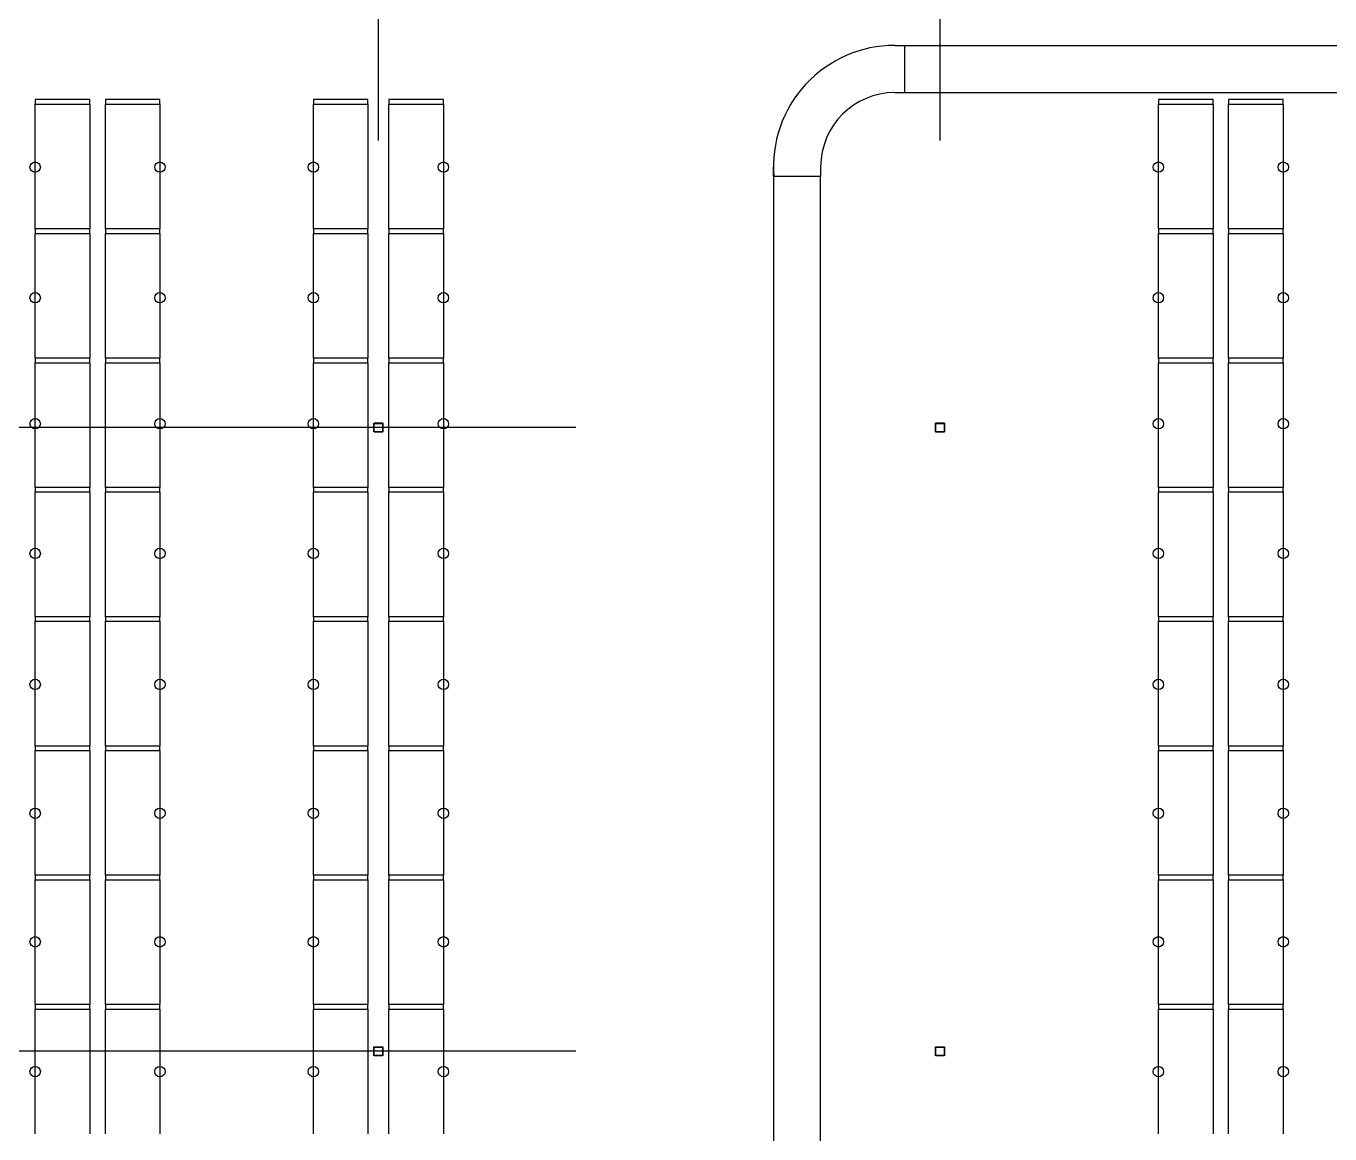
# Model space of a CAD drawing. Header units: millimetres. Extents: x 626570 to 643256, y 6233 to 11343.
# Drawn here: x 634601 to 635604, y 9863 to 10716 of the extents above; entities that cross this region are included whole.
import ezdxf

# ---------------------------------------------------------------- set-up
doc = ezdxf.new("R2010")
doc.units = ezdxf.units.MM
doc.header["$LTSCALE"] = 4000
doc.header["$MEASUREMENT"] = 0
doc.linetypes.add('DASHDOT', pattern=[1, 0.5, -0.25, 0, -0.25])
for name, color, linetype in [('BEAMS', 170, 'CONTINUOUS'), ('DEPAL2', 4, 'CONTINUOUS'), ('FRAMES', 170, 'CONTINUOUS'), ('LIGHTS', 50, 'CONTINUOUS'), ('MASTERFOUNDATION_1', 4, 'DASHDOT'), ('MASTERFOUNDATION_25', 7, 'CONTINUOUS')]:
    doc.layers.add(name, color=color, linetype=linetype)

msp = doc.modelspace()

# ---------------------------------------------------------------- linework, layer by layer
at = {"layer": 'BEAMS', "linetype": 'Continuous'}
for p, q in [((634607.9, 10559.5), (634607.9, 10655.5)), ((634649.9, 10655.5), (634649.9, 10559.5)), ((634661.9, 10559.5), (634661.9, 10655.5)), ((634703.9, 10655.5), (634703.9, 10559.5)), ((634821.9, 10559.5), (634821.9, 10655.5)), ((634863.9, 10655.5), (634863.9, 10559.5)), ((634879.9, 10559.5), (634879.9, 10655.5)), ((634921.9, 10655.5), (634921.9, 10559.5)), ((635471.9, 10559.5), (635471.9, 10655.5)), ((635513.9, 10655.5), (635513.9, 10559.5)), ((635525.9, 10559.5), (635525.9, 10655.5)), ((635567.9, 10655.5), (635567.9, 10559.5)), ((634607.9, 10460), (634607.9, 10556)), ((634649.9, 10556), (634649.9, 10460)), ((634661.9, 10460), (634661.9, 10556)), ((634703.9, 10556), (634703.9, 10460)), ((634821.9, 10460), (634821.9, 10556)), ((634863.9, 10556), (634863.9, 10460)), ((634879.9, 10460), (634879.9, 10556)), ((634921.9, 10556), (634921.9, 10460)), ((635471.9, 10460), (635471.9, 10556)), ((635513.9, 10556), (635513.9, 10460)), ((635525.9, 10460), (635525.9, 10556)), ((635567.9, 10556), (635567.9, 10460)), ((634607.9, 10360.5), (634607.9, 10456.5)), ((634649.9, 10456.5), (634649.9, 10360.5)), ((634661.9, 10360.5), (634661.9, 10456.5)), ((634703.9, 10456.5), (634703.9, 10360.5)), ((634821.9, 10360.5), (634821.9, 10456.5)), ((634863.9, 10456.5), (634863.9, 10360.5)), ((634879.9, 10360.5), (634879.9, 10456.5)), ((634921.9, 10456.5), (634921.9, 10360.5)), ((635471.9, 10360.5), (635471.9, 10456.5)), ((635513.9, 10456.5), (635513.9, 10360.5)), ((635525.9, 10360.5), (635525.9, 10456.5)), ((635567.9, 10456.5), (635567.9, 10360.5)), ((634607.9, 10261), (634607.9, 10357)), ((634649.9, 10357), (634649.9, 10261)), ((634661.9, 10261), (634661.9, 10357)), ((634703.9, 10357), (634703.9, 10261)), ((634821.9, 10261), (634821.9, 10357)), ((634863.9, 10357), (634863.9, 10261)), ((634879.9, 10261), (634879.9, 10357)), ((634921.9, 10357), (634921.9, 10261)), ((635471.9, 10261), (635471.9, 10357)), ((635513.9, 10357), (635513.9, 10261)), ((635525.9, 10261), (635525.9, 10357)), ((635567.9, 10357), (635567.9, 10261)), ((634607.9, 10161.5), (634607.9, 10257.5)), ((634649.9, 10257.5), (634649.9, 10161.5)), ((634661.9, 10161.5), (634661.9, 10257.5)), ((634703.9, 10257.5), (634703.9, 10161.5)), ((634821.9, 10161.5), (634821.9, 10257.5)), ((634863.9, 10257.5), (634863.9, 10161.5)), ((634879.9, 10161.5), (634879.9, 10257.5)), ((634921.9, 10257.5), (634921.9, 10161.5)), ((635471.9, 10161.5), (635471.9, 10257.5)), ((635513.9, 10257.5), (635513.9, 10161.5)), ((635525.9, 10161.5), (635525.9, 10257.5)), ((635567.9, 10257.5), (635567.9, 10161.5)), ((634607.9, 10062), (634607.9, 10158)), ((634649.9, 10158), (634649.9, 10062)), ((634661.9, 10062), (634661.9, 10158)), ((634703.9, 10158), (634703.9, 10062)), ((634821.9, 10062), (634821.9, 10158)), ((634863.9, 10158), (634863.9, 10062)), ((634879.9, 10062), (634879.9, 10158)), ((634921.9, 10158), (634921.9, 10062)), ((635471.9, 10062), (635471.9, 10158)), ((635513.9, 10158), (635513.9, 10062)), ((635525.9, 10062), (635525.9, 10158)), ((635567.9, 10158), (635567.9, 10062)), ((634607.9, 9962.5), (634607.9, 10058.5)), ((634649.9, 10058.5), (634649.9, 9962.5)), ((634661.9, 9962.5), (634661.9, 10058.5)), ((634703.9, 10058.5), (634703.9, 9962.5)), ((634821.9, 9962.5), (634821.9, 10058.5)), ((634863.9, 10058.5), (634863.9, 9962.5)), ((634879.9, 9962.5), (634879.9, 10058.5)), ((634921.9, 10058.5), (634921.9, 9962.5)), ((635471.9, 9962.5), (635471.9, 10058.5)), ((635513.9, 10058.5), (635513.9, 9962.5)), ((635525.9, 9962.5), (635525.9, 10058.5)), ((635567.9, 10058.5), (635567.9, 9962.5)), ((634607.9, 9863), (634607.9, 9959)), ((634649.9, 9959), (634649.9, 9863)), ((634661.9, 9863), (634661.9, 9959)), ((634703.9, 9959), (634703.9, 9863)), ((634821.9, 9863), (634821.9, 9959)), ((634863.9, 9959), (634863.9, 9863)), ((634879.9, 9863), (634879.9, 9959)), ((634921.9, 9959), (634921.9, 9863)), ((635471.9, 9863), (635471.9, 9959)), ((635513.9, 9959), (635513.9, 9863)), ((635525.9, 9863), (635525.9, 9959)), ((635567.9, 9959), (635567.9, 9863))]:
    msp.add_line(p, q, dxfattribs=at)
at = {"layer": 'DEPAL2', "ltscale": 0.25}
for p, q in [((635269.2, 10700.7), (638892.1, 10700.8)), ((635276.7, 10700.7), (635276.7, 10664.4)), ((635269.2, 10664.4), (638891.3, 10664.5)), ((635175.8, 10599.8), (635175.8, 10607.3)), ((635212, 10607.3), (635212, 10599.8)), ((635175.8, 10599.8), (635175.8, 9644.8)), ((635212, 10599.8), (635175.8, 10599.8)), ((635212, 10599.8), (635175.8, 10599.8)), ((635212, 9644.8), (635212, 10599.8))]:
    msp.add_line(p, q, dxfattribs=at)
for radius, start, end in [(93.4, 90, 184.607), (57.1, 90, 180), (93.4, 37.7184, 37.72)]:
    msp.add_arc((635269.2, 10607.3), radius, start, end, dxfattribs=at)
at = {"layer": 'FRAMES', "linetype": 'Continuous', "flags": 128}
for points in [[(634607.9, 10655.5), (634649.9, 10655.5), (634649.9, 10659), (634607.9, 10659), (634607.9, 10655.5)], [(634661.9, 10655.5), (634703.9, 10655.5), (634703.9, 10659), (634661.9, 10659), (634661.9, 10655.5)], [(634821.9, 10655.5), (634863.9, 10655.5), (634863.9, 10659), (634821.9, 10659), (634821.9, 10655.5)], [(634879.9, 10655.5), (634921.9, 10655.5), (634921.9, 10659), (634879.9, 10659), (634879.9, 10655.5)], [(635471.9, 10655.5), (635513.9, 10655.5), (635513.9, 10659), (635471.9, 10659), (635471.9, 10655.5)], [(635525.9, 10655.5), (635567.9, 10655.5), (635567.9, 10659), (635525.9, 10659), (635525.9, 10655.5)], [(634607.9, 10556), (634649.9, 10556), (634649.9, 10559.5), (634607.9, 10559.5), (634607.9, 10556)], [(634661.9, 10556), (634703.9, 10556), (634703.9, 10559.5), (634661.9, 10559.5), (634661.9, 10556)], [(634821.9, 10556), (634863.9, 10556), (634863.9, 10559.5), (634821.9, 10559.5), (634821.9, 10556)], [(634879.9, 10556), (634921.9, 10556), (634921.9, 10559.5), (634879.9, 10559.5), (634879.9, 10556)], [(635471.9, 10556), (635513.9, 10556), (635513.9, 10559.5), (635471.9, 10559.5), (635471.9, 10556)], [(635525.9, 10556), (635567.9, 10556), (635567.9, 10559.5), (635525.9, 10559.5), (635525.9, 10556)], [(634607.9, 10456.5), (634649.9, 10456.5), (634649.9, 10460), (634607.9, 10460), (634607.9, 10456.5)], [(634661.9, 10456.5), (634703.9, 10456.5), (634703.9, 10460), (634661.9, 10460), (634661.9, 10456.5)], [(634821.9, 10456.5), (634863.9, 10456.5), (634863.9, 10460), (634821.9, 10460), (634821.9, 10456.5)], [(634879.9, 10456.5), (634921.9, 10456.5), (634921.9, 10460), (634879.9, 10460), (634879.9, 10456.5)], [(635471.9, 10456.5), (635513.9, 10456.5), (635513.9, 10460), (635471.9, 10460), (635471.9, 10456.5)], [(635525.9, 10456.5), (635567.9, 10456.5), (635567.9, 10460), (635525.9, 10460), (635525.9, 10456.5)], [(634607.9, 10357), (634649.9, 10357), (634649.9, 10360.5), (634607.9, 10360.5), (634607.9, 10357)], [(634661.9, 10357), (634703.9, 10357), (634703.9, 10360.5), (634661.9, 10360.5), (634661.9, 10357)], [(634821.9, 10357), (634863.9, 10357), (634863.9, 10360.5), (634821.9, 10360.5), (634821.9, 10357)], [(634879.9, 10357), (634921.9, 10357), (634921.9, 10360.5), (634879.9, 10360.5), (634879.9, 10357)], [(635471.9, 10357), (635513.9, 10357), (635513.9, 10360.5), (635471.9, 10360.5), (635471.9, 10357)], [(635525.9, 10357), (635567.9, 10357), (635567.9, 10360.5), (635525.9, 10360.5), (635525.9, 10357)], [(634607.9, 10257.5), (634649.9, 10257.5), (634649.9, 10261), (634607.9, 10261), (634607.9, 10257.5)], [(634661.9, 10257.5), (634703.9, 10257.5), (634703.9, 10261), (634661.9, 10261), (634661.9, 10257.5)], [(634821.9, 10257.5), (634863.9, 10257.5), (634863.9, 10261), (634821.9, 10261), (634821.9, 10257.5)], [(634879.9, 10257.5), (634921.9, 10257.5), (634921.9, 10261), (634879.9, 10261), (634879.9, 10257.5)], [(635471.9, 10257.5), (635513.9, 10257.5), (635513.9, 10261), (635471.9, 10261), (635471.9, 10257.5)], [(635525.9, 10257.5), (635567.9, 10257.5), (635567.9, 10261), (635525.9, 10261), (635525.9, 10257.5)], [(634607.9, 10158), (634649.9, 10158), (634649.9, 10161.5), (634607.9, 10161.5), (634607.9, 10158)], [(634661.9, 10158), (634703.9, 10158), (634703.9, 10161.5), (634661.9, 10161.5), (634661.9, 10158)], [(634821.9, 10158), (634863.9, 10158), (634863.9, 10161.5), (634821.9, 10161.5), (634821.9, 10158)], [(634879.9, 10158), (634921.9, 10158), (634921.9, 10161.5), (634879.9, 10161.5), (634879.9, 10158)], [(635471.9, 10158), (635513.9, 10158), (635513.9, 10161.5), (635471.9, 10161.5), (635471.9, 10158)], [(635525.9, 10158), (635567.9, 10158), (635567.9, 10161.5), (635525.9, 10161.5), (635525.9, 10158)], [(634607.9, 10058.5), (634649.9, 10058.5), (634649.9, 10062), (634607.9, 10062), (634607.9, 10058.5)], [(634661.9, 10058.5), (634703.9, 10058.5), (634703.9, 10062), (634661.9, 10062), (634661.9, 10058.5)], [(634821.9, 10058.5), (634863.9, 10058.5), (634863.9, 10062), (634821.9, 10062), (634821.9, 10058.5)], [(634879.9, 10058.5), (634921.9, 10058.5), (634921.9, 10062), (634879.9, 10062), (634879.9, 10058.5)], [(635471.9, 10058.5), (635513.9, 10058.5), (635513.9, 10062), (635471.9, 10062), (635471.9, 10058.5)], [(635525.9, 10058.5), (635567.9, 10058.5), (635567.9, 10062), (635525.9, 10062), (635525.9, 10058.5)], [(634607.9, 9959), (634649.9, 9959), (634649.9, 9962.5), (634607.9, 9962.5), (634607.9, 9959)], [(634661.9, 9959), (634703.9, 9959), (634703.9, 9962.5), (634661.9, 9962.5), (634661.9, 9959)], [(634821.9, 9959), (634863.9, 9959), (634863.9, 9962.5), (634821.9, 9962.5), (634821.9, 9959)], [(634879.9, 9959), (634921.9, 9959), (634921.9, 9962.5), (634879.9, 9962.5), (634879.9, 9959)], [(635471.9, 9959), (635513.9, 9959), (635513.9, 9962.5), (635471.9, 9962.5), (635471.9, 9959)], [(635525.9, 9959), (635567.9, 9959), (635567.9, 9962.5), (635525.9, 9962.5), (635525.9, 9959)]]:
    msp.add_lwpolyline(points, close=True, dxfattribs=at)
at = {"layer": 'LIGHTS'}
for centre in [(634607.9, 10607), (634703.9, 10607), (634821.9, 10607), (634921.9, 10607), (635471.9, 10607), (635567.9, 10607), (634607.9, 10506.5), (634703.9, 10506.5), (634821.9, 10506.5), (634921.9, 10506.5), (635471.9, 10506.5), (635567.9, 10506.5), (634607.9, 10409.5), (634703.9, 10409.5), (634821.9, 10409.5), (634921.9, 10409.5), (635471.9, 10409.5), (635567.9, 10409.5), (634607.9, 10309.7), (634703.9, 10309.7), (634821.9, 10309.7), (634921.9, 10309.7), (635471.9, 10309.7), (635567.9, 10309.7), (634607.9, 10208.9), (634703.9, 10208.9), (634821.9, 10208.9), (634921.9, 10208.9), (635471.9, 10208.9), (635567.9, 10208.9), (634607.9, 10109.7), (634703.9, 10109.7), (634821.9, 10109.7), (634921.9, 10109.7), (635471.9, 10109.7), (635567.9, 10109.7), (634607.9, 10010.8), (634703.9, 10010.8), (634821.9, 10010.8), (634921.9, 10010.8), (635471.9, 10010.8), (635567.9, 10010.8), (634607.9, 9910.9), (634703.9, 9910.9), (634821.9, 9910.9), (634921.9, 9910.9), (635471.9, 9910.9), (635567.9, 9910.9)]:
    msp.add_circle(centre, 3.99, dxfattribs=at)
at = {"layer": 'MASTERFOUNDATION_1', "linetype": 'DASHDOT'}
for p, q in [((634871.9, 6627.5), (634871.9, 11123.2)), ((635303.9, 6627.5), (635303.9, 11123.2)), ((643023.9, 10406.6), (626796.6, 10406.6)), ((643023.9, 9926.6), (626796.6, 9926.6))]:
    msp.add_line(p, q, dxfattribs=at)
at = {"layer": 'MASTERFOUNDATION_25', "linetype": 'Continuous', "flags": 128}
for points in [[(634869, 10410.1), (634874.8, 10410.1), (634874.8, 10410.1), (634874.8, 10410.1), (634874.8, 10410.1), (634874.9, 10410.1), (634874.9, 10410.1), (634874.9, 10410.1), (634874.9, 10410.1), (634874.9, 10410.1), (634875, 10410.1), (634875, 10410.1), (634875, 10410.1), (634875, 10410.1), (634875, 10410), (634875.1, 10410), (634875.1, 10410), (634875.1, 10410), (634875.1, 10410), (634875.1, 10410), (634875.2, 10410), (634875.2, 10410), (634875.2, 10409.9), (634875.2, 10409.9), (634875.2, 10409.9), (634875.2, 10409.9), (634875.2, 10409.9), (634875.3, 10409.9), (634875.3, 10409.9), (634875.3, 10409.8), (634875.3, 10409.8), (634875.3, 10409.8), (634875.3, 10409.8), (634875.3, 10409.8), (634875.3, 10409.7), (634875.3, 10409.7), (634875.4, 10409.7), (634875.4, 10409.7), (634875.4, 10409.7), (634875.4, 10409.6), (634875.4, 10409.6), (634875.4, 10409.6), (634875.4, 10409.6), (634875.4, 10409.6), (634875.4, 10409.5), (634875.4, 10409.5), (634875.4, 10409.5), (634875.4, 10403.7), (634875.4, 10403.7), (634875.4, 10403.7), (634875.4, 10403.7), (634875.4, 10403.6), (634875.4, 10403.6), (634875.4, 10403.6), (634875.4, 10403.6), (634875.4, 10403.6), (634875.4, 10403.5), (634875.4, 10403.5), (634875.3, 10403.5), (634875.3, 10403.5), (634875.3, 10403.5), (634875.3, 10403.4), (634875.3, 10403.4), (634875.3, 10403.4), (634875.3, 10403.4), (634875.3, 10403.4), (634875.3, 10403.3), (634875.2, 10403.3), (634875.2, 10403.3), (634875.2, 10403.3), (634875.2, 10403.3), (634875.2, 10403.3), (634875.2, 10403.3), (634875.2, 10403.2), (634875.1, 10403.2), (634875.1, 10403.2), (634875.1, 10403.2), (634875.1, 10403.2), (634875.1, 10403.2), (634875, 10403.2), (634875, 10403.2), (634875, 10403.2), (634875, 10403.1), (634875, 10403.1), (634874.9, 10403.1), (634874.9, 10403.1), (634874.9, 10403.1), (634874.9, 10403.1), (634874.9, 10403.1), (634874.8, 10403.1), (634874.8, 10403.1), (634874.8, 10403.1), (634874.8, 10403.1), (634869, 10403.1), (634869, 10403.1), (634869, 10403.1), (634869, 10403.1), (634868.9, 10403.1), (634868.9, 10403.1), (634868.9, 10403.1), (634868.9, 10403.1), (634868.8, 10403.1), (634868.8, 10403.1), (634868.8, 10403.1), (634868.8, 10403.2), (634868.8, 10403.2), (634868.7, 10403.2), (634868.7, 10403.2), (634868.7, 10403.2), (634868.7, 10403.2), (634868.7, 10403.2), (634868.7, 10403.2), (634868.6, 10403.2), (634868.6, 10403.3), (634868.6, 10403.3), (634868.6, 10403.3), (634868.6, 10403.3), (634868.6, 10403.3), (634868.5, 10403.3), (634868.5, 10403.3), (634868.5, 10403.4), (634868.5, 10403.4), (634868.5, 10403.4), (634868.5, 10403.4), (634868.5, 10403.4), (634868.5, 10403.5), (634868.4, 10403.5), (634868.4, 10403.5), (634868.4, 10403.5), (634868.4, 10403.5), (634868.4, 10403.6), (634868.4, 10403.6), (634868.4, 10403.6), (634868.4, 10403.6), (634868.4, 10403.6), (634868.4, 10403.7), (634868.4, 10403.7), (634868.4, 10403.7), (634868.4, 10403.7), (634868.4, 10409.5), (634868.4, 10409.5), (634868.4, 10409.5), (634868.4, 10409.6), (634868.4, 10409.6), (634868.4, 10409.6), (634868.4, 10409.6), (634868.4, 10409.6), (634868.4, 10409.7), (634868.4, 10409.7), (634868.4, 10409.7), (634868.4, 10409.7), (634868.4, 10409.7), (634868.5, 10409.8), (634868.5, 10409.8), (634868.5, 10409.8), (634868.5, 10409.8), (634868.5, 10409.8), (634868.5, 10409.9), (634868.5, 10409.9), (634868.5, 10409.9), (634868.6, 10409.9), (634868.6, 10409.9), (634868.6, 10409.9), (634868.6, 10409.9), (634868.6, 10410), (634868.6, 10410), (634868.7, 10410), (634868.7, 10410), (634868.7, 10410), (634868.7, 10410), (634868.7, 10410), (634868.7, 10410), (634868.8, 10410.1), (634868.8, 10410.1), (634868.8, 10410.1), (634868.8, 10410.1), (634868.8, 10410.1), (634868.9, 10410.1), (634868.9, 10410.1), (634868.9, 10410.1), (634868.9, 10410.1), (634869, 10410.1), (634869, 10410.1), (634869, 10410.1), (634869, 10410.1)], [(635301, 10410.1), (635306.8, 10410.1), (635306.8, 10410.1), (635306.8, 10410.1), (635306.8, 10410.1), (635306.9, 10410.1), (635306.9, 10410.1), (635306.9, 10410.1), (635306.9, 10410.1), (635307, 10410.1), (635307, 10410.1), (635307, 10410.1), (635307, 10410.1), (635307, 10410.1), (635307.1, 10410), (635307.1, 10410), (635307.1, 10410), (635307.1, 10410), (635307.1, 10410), (635307.1, 10410), (635307.2, 10410), (635307.2, 10410), (635307.2, 10409.9), (635307.2, 10409.9), (635307.2, 10409.9), (635307.2, 10409.9), (635307.3, 10409.9), (635307.3, 10409.9), (635307.3, 10409.9), (635307.3, 10409.8), (635307.3, 10409.8), (635307.3, 10409.8), (635307.3, 10409.8), (635307.3, 10409.8), (635307.3, 10409.7), (635307.4, 10409.7), (635307.4, 10409.7), (635307.4, 10409.7), (635307.4, 10409.7), (635307.4, 10409.6), (635307.4, 10409.6), (635307.4, 10409.6), (635307.4, 10409.6), (635307.4, 10409.6), (635307.4, 10409.5), (635307.4, 10409.5), (635307.4, 10409.5), (635307.4, 10403.7), (635307.4, 10403.7), (635307.4, 10403.7), (635307.4, 10403.7), (635307.4, 10403.6), (635307.4, 10403.6), (635307.4, 10403.6), (635307.4, 10403.6), (635307.4, 10403.6), (635307.4, 10403.5), (635307.4, 10403.5), (635307.4, 10403.5), (635307.3, 10403.5), (635307.3, 10403.5), (635307.3, 10403.4), (635307.3, 10403.4), (635307.3, 10403.4), (635307.3, 10403.4), (635307.3, 10403.4), (635307.3, 10403.3), (635307.3, 10403.3), (635307.2, 10403.3), (635307.2, 10403.3), (635307.2, 10403.3), (635307.2, 10403.3), (635307.2, 10403.3), (635307.2, 10403.2), (635307.1, 10403.2), (635307.1, 10403.2), (635307.1, 10403.2), (635307.1, 10403.2), (635307.1, 10403.2), (635307.1, 10403.2), (635307, 10403.2), (635307, 10403.2), (635307, 10403.1), (635307, 10403.1), (635307, 10403.1), (635306.9, 10403.1), (635306.9, 10403.1), (635306.9, 10403.1), (635306.9, 10403.1), (635306.8, 10403.1), (635306.8, 10403.1), (635306.8, 10403.1), (635306.8, 10403.1), (635301, 10403.1), (635301, 10403.1), (635301, 10403.1), (635301, 10403.1), (635300.9, 10403.1), (635300.9, 10403.1), (635300.9, 10403.1), (635300.9, 10403.1), (635300.9, 10403.1), (635300.8, 10403.1), (635300.8, 10403.1), (635300.8, 10403.2), (635300.8, 10403.2), (635300.8, 10403.2), (635300.7, 10403.2), (635300.7, 10403.2), (635300.7, 10403.2), (635300.7, 10403.2), (635300.7, 10403.2), (635300.6, 10403.2), (635300.6, 10403.3), (635300.6, 10403.3), (635300.6, 10403.3), (635300.6, 10403.3), (635300.6, 10403.3), (635300.5, 10403.3), (635300.5, 10403.3), (635300.5, 10403.4), (635300.5, 10403.4), (635300.5, 10403.4), (635300.5, 10403.4), (635300.5, 10403.4), (635300.5, 10403.5), (635300.5, 10403.5), (635300.4, 10403.5), (635300.4, 10403.5), (635300.4, 10403.5), (635300.4, 10403.6), (635300.4, 10403.6), (635300.4, 10403.6), (635300.4, 10403.6), (635300.4, 10403.6), (635300.4, 10403.7), (635300.4, 10403.7), (635300.4, 10403.7), (635300.4, 10403.7), (635300.4, 10409.5), (635300.4, 10409.5), (635300.4, 10409.5), (635300.4, 10409.6), (635300.4, 10409.6), (635300.4, 10409.6), (635300.4, 10409.6), (635300.4, 10409.6), (635300.4, 10409.7), (635300.4, 10409.7), (635300.4, 10409.7), (635300.4, 10409.7), (635300.5, 10409.7), (635300.5, 10409.8), (635300.5, 10409.8), (635300.5, 10409.8), (635300.5, 10409.8), (635300.5, 10409.8), (635300.5, 10409.9), (635300.5, 10409.9), (635300.5, 10409.9), (635300.6, 10409.9), (635300.6, 10409.9), (635300.6, 10409.9), (635300.6, 10409.9), (635300.6, 10410), (635300.6, 10410), (635300.7, 10410), (635300.7, 10410), (635300.7, 10410), (635300.7, 10410), (635300.7, 10410), (635300.8, 10410), (635300.8, 10410.1), (635300.8, 10410.1), (635300.8, 10410.1), (635300.8, 10410.1), (635300.9, 10410.1), (635300.9, 10410.1), (635300.9, 10410.1), (635300.9, 10410.1), (635300.9, 10410.1), (635301, 10410.1), (635301, 10410.1), (635301, 10410.1), (635301, 10410.1)], [(634869, 10409.8), (634874.8, 10409.8), (634874.8, 10409.8), (634874.8, 10409.8), (634874.8, 10409.8), (634874.8, 10409.8), (634874.8, 10409.8), (634874.8, 10409.8), (634874.8, 10409.8), (634874.9, 10409.8), (634874.9, 10409.8), (634874.9, 10409.8), (634874.9, 10409.8), (634874.9, 10409.8), (634874.9, 10409.8), (634874.9, 10409.8), (634874.9, 10409.8), (634874.9, 10409.7), (634874.9, 10409.7), (634875, 10409.7), (634875, 10409.7), (634875, 10409.7), (634875, 10409.7), (634875, 10409.7), (634875, 10409.7), (634875, 10409.7), (634875, 10409.7), (634875, 10409.7), (634875, 10409.7), (634875, 10409.7), (634875, 10409.7), (634875, 10409.6), (634875, 10409.6), (634875.1, 10409.6), (634875.1, 10409.6), (634875.1, 10409.6), (634875.1, 10409.6), (634875.1, 10409.6), (634875.1, 10409.6), (634875.1, 10409.6), (634875.1, 10409.6), (634875.1, 10409.5), (634875.1, 10409.5), (634875.1, 10409.5), (634875.1, 10409.5), (634875.1, 10409.5), (634875.1, 10409.5), (634875.1, 10403.7), (634875.1, 10403.7), (634875.1, 10403.7), (634875.1, 10403.7), (634875.1, 10403.7), (634875.1, 10403.7), (634875.1, 10403.7), (634875.1, 10403.7), (634875.1, 10403.6), (634875.1, 10403.6), (634875.1, 10403.6), (634875.1, 10403.6), (634875.1, 10403.6), (634875.1, 10403.6), (634875, 10403.6), (634875, 10403.6), (634875, 10403.6), (634875, 10403.6), (634875, 10403.5), (634875, 10403.5), (634875, 10403.5), (634875, 10403.5), (634875, 10403.5), (634875, 10403.5), (634875, 10403.5), (634875, 10403.5), (634875, 10403.5), (634875, 10403.5), (634874.9, 10403.5), (634874.9, 10403.5), (634874.9, 10403.5), (634874.9, 10403.5), (634874.9, 10403.5), (634874.9, 10403.4), (634874.9, 10403.4), (634874.9, 10403.4), (634874.9, 10403.4), (634874.9, 10403.4), (634874.8, 10403.4), (634874.8, 10403.4), (634874.8, 10403.4), (634874.8, 10403.4), (634874.8, 10403.4), (634874.8, 10403.4), (634874.8, 10403.4), (634874.8, 10403.4), (634869, 10403.4), (634869, 10403.4), (634869, 10403.4), (634869, 10403.4), (634869, 10403.4), (634869, 10403.4), (634869, 10403.4), (634868.9, 10403.4), (634868.9, 10403.4), (634868.9, 10403.4), (634868.9, 10403.4), (634868.9, 10403.4), (634868.9, 10403.4), (634868.9, 10403.5), (634868.9, 10403.5), (634868.9, 10403.5), (634868.9, 10403.5), (634868.8, 10403.5), (634868.8, 10403.5), (634868.8, 10403.5), (634868.8, 10403.5), (634868.8, 10403.5), (634868.8, 10403.5), (634868.8, 10403.5), (634868.8, 10403.5), (634868.8, 10403.5), (634868.8, 10403.5), (634868.8, 10403.5), (634868.8, 10403.6), (634868.8, 10403.6), (634868.7, 10403.6), (634868.7, 10403.6), (634868.7, 10403.6), (634868.7, 10403.6), (634868.7, 10403.6), (634868.7, 10403.6), (634868.7, 10403.6), (634868.7, 10403.6), (634868.7, 10403.7), (634868.7, 10403.7), (634868.7, 10403.7), (634868.7, 10403.7), (634868.7, 10403.7), (634868.7, 10403.7), (634868.7, 10403.7), (634868.7, 10403.7), (634868.7, 10409.5), (634868.7, 10409.5), (634868.7, 10409.5), (634868.7, 10409.5), (634868.7, 10409.5), (634868.7, 10409.5), (634868.7, 10409.6), (634868.7, 10409.6), (634868.7, 10409.6), (634868.7, 10409.6), (634868.7, 10409.6), (634868.7, 10409.6), (634868.7, 10409.6), (634868.7, 10409.6), (634868.7, 10409.6), (634868.7, 10409.6), (634868.8, 10409.7), (634868.8, 10409.7), (634868.8, 10409.7), (634868.8, 10409.7), (634868.8, 10409.7), (634868.8, 10409.7), (634868.8, 10409.7), (634868.8, 10409.7), (634868.8, 10409.7), (634868.8, 10409.7), (634868.8, 10409.7), (634868.8, 10409.7), (634868.8, 10409.7), (634868.9, 10409.7), (634868.9, 10409.8), (634868.9, 10409.8), (634868.9, 10409.8), (634868.9, 10409.8), (634868.9, 10409.8), (634868.9, 10409.8), (634868.9, 10409.8), (634868.9, 10409.8), (634868.9, 10409.8), (634869, 10409.8), (634869, 10409.8), (634869, 10409.8), (634869, 10409.8), (634869, 10409.8), (634869, 10409.8), (634869, 10409.8)], [(635301, 10409.8), (635306.8, 10409.8), (635306.8, 10409.8), (635306.8, 10409.8), (635306.8, 10409.8), (635306.8, 10409.8), (635306.8, 10409.8), (635306.8, 10409.8), (635306.9, 10409.8), (635306.9, 10409.8), (635306.9, 10409.8), (635306.9, 10409.8), (635306.9, 10409.8), (635306.9, 10409.8), (635306.9, 10409.8), (635306.9, 10409.8), (635306.9, 10409.8), (635306.9, 10409.7), (635307, 10409.7), (635307, 10409.7), (635307, 10409.7), (635307, 10409.7), (635307, 10409.7), (635307, 10409.7), (635307, 10409.7), (635307, 10409.7), (635307, 10409.7), (635307, 10409.7), (635307, 10409.7), (635307, 10409.7), (635307, 10409.7), (635307, 10409.6), (635307.1, 10409.6), (635307.1, 10409.6), (635307.1, 10409.6), (635307.1, 10409.6), (635307.1, 10409.6), (635307.1, 10409.6), (635307.1, 10409.6), (635307.1, 10409.6), (635307.1, 10409.6), (635307.1, 10409.5), (635307.1, 10409.5), (635307.1, 10409.5), (635307.1, 10409.5), (635307.1, 10409.5), (635307.1, 10409.5), (635307.1, 10403.7), (635307.1, 10403.7), (635307.1, 10403.7), (635307.1, 10403.7), (635307.1, 10403.7), (635307.1, 10403.7), (635307.1, 10403.7), (635307.1, 10403.7), (635307.1, 10403.6), (635307.1, 10403.6), (635307.1, 10403.6), (635307.1, 10403.6), (635307.1, 10403.6), (635307.1, 10403.6), (635307.1, 10403.6), (635307, 10403.6), (635307, 10403.6), (635307, 10403.6), (635307, 10403.5), (635307, 10403.5), (635307, 10403.5), (635307, 10403.5), (635307, 10403.5), (635307, 10403.5), (635307, 10403.5), (635307, 10403.5), (635307, 10403.5), (635307, 10403.5), (635307, 10403.5), (635306.9, 10403.5), (635306.9, 10403.5), (635306.9, 10403.5), (635306.9, 10403.5), (635306.9, 10403.4), (635306.9, 10403.4), (635306.9, 10403.4), (635306.9, 10403.4), (635306.9, 10403.4), (635306.9, 10403.4), (635306.8, 10403.4), (635306.8, 10403.4), (635306.8, 10403.4), (635306.8, 10403.4), (635306.8, 10403.4), (635306.8, 10403.4), (635306.8, 10403.4), (635301, 10403.4), (635301, 10403.4), (635301, 10403.4), (635301, 10403.4), (635301, 10403.4), (635301, 10403.4), (635301, 10403.4), (635300.9, 10403.4), (635300.9, 10403.4), (635300.9, 10403.4), (635300.9, 10403.4), (635300.9, 10403.4), (635300.9, 10403.4), (635300.9, 10403.5), (635300.9, 10403.5), (635300.9, 10403.5), (635300.9, 10403.5), (635300.9, 10403.5), (635300.8, 10403.5), (635300.8, 10403.5), (635300.8, 10403.5), (635300.8, 10403.5), (635300.8, 10403.5), (635300.8, 10403.5), (635300.8, 10403.5), (635300.8, 10403.5), (635300.8, 10403.5), (635300.8, 10403.5), (635300.8, 10403.6), (635300.8, 10403.6), (635300.8, 10403.6), (635300.8, 10403.6), (635300.7, 10403.6), (635300.7, 10403.6), (635300.7, 10403.6), (635300.7, 10403.6), (635300.7, 10403.6), (635300.7, 10403.6), (635300.7, 10403.7), (635300.7, 10403.7), (635300.7, 10403.7), (635300.7, 10403.7), (635300.7, 10403.7), (635300.7, 10403.7), (635300.7, 10403.7), (635300.7, 10403.7), (635300.7, 10409.5), (635300.7, 10409.5), (635300.7, 10409.5), (635300.7, 10409.5), (635300.7, 10409.5), (635300.7, 10409.5), (635300.7, 10409.6), (635300.7, 10409.6), (635300.7, 10409.6), (635300.7, 10409.6), (635300.7, 10409.6), (635300.7, 10409.6), (635300.7, 10409.6), (635300.7, 10409.6), (635300.8, 10409.6), (635300.8, 10409.6), (635300.8, 10409.7), (635300.8, 10409.7), (635300.8, 10409.7), (635300.8, 10409.7), (635300.8, 10409.7), (635300.8, 10409.7), (635300.8, 10409.7), (635300.8, 10409.7), (635300.8, 10409.7), (635300.8, 10409.7), (635300.8, 10409.7), (635300.8, 10409.7), (635300.9, 10409.7), (635300.9, 10409.7), (635300.9, 10409.8), (635300.9, 10409.8), (635300.9, 10409.8), (635300.9, 10409.8), (635300.9, 10409.8), (635300.9, 10409.8), (635300.9, 10409.8), (635300.9, 10409.8), (635300.9, 10409.8), (635301, 10409.8), (635301, 10409.8), (635301, 10409.8), (635301, 10409.8), (635301, 10409.8), (635301, 10409.8), (635301, 10409.8)], [(634869, 9930.1), (634874.8, 9930.1), (634874.8, 9930.1), (634874.8, 9930.1), (634874.8, 9930.1), (634874.9, 9930.1), (634874.9, 9930.1), (634874.9, 9930.1), (634874.9, 9930.1), (634874.9, 9930.1), (634875, 9930.1), (634875, 9930.1), (634875, 9930.1), (634875, 9930.1), (634875, 9930), (634875.1, 9930), (634875.1, 9930), (634875.1, 9930), (634875.1, 9930), (634875.1, 9930), (634875.2, 9930), (634875.2, 9930), (634875.2, 9929.9), (634875.2, 9929.9), (634875.2, 9929.9), (634875.2, 9929.9), (634875.2, 9929.9), (634875.3, 9929.9), (634875.3, 9929.9), (634875.3, 9929.8), (634875.3, 9929.8), (634875.3, 9929.8), (634875.3, 9929.8), (634875.3, 9929.8), (634875.3, 9929.7), (634875.3, 9929.7), (634875.4, 9929.7), (634875.4, 9929.7), (634875.4, 9929.7), (634875.4, 9929.6), (634875.4, 9929.6), (634875.4, 9929.6), (634875.4, 9929.6), (634875.4, 9929.6), (634875.4, 9929.5), (634875.4, 9929.5), (634875.4, 9929.5), (634875.4, 9923.7), (634875.4, 9923.7), (634875.4, 9923.7), (634875.4, 9923.7), (634875.4, 9923.6), (634875.4, 9923.6), (634875.4, 9923.6), (634875.4, 9923.6), (634875.4, 9923.6), (634875.4, 9923.5), (634875.4, 9923.5), (634875.3, 9923.5), (634875.3, 9923.5), (634875.3, 9923.5), (634875.3, 9923.4), (634875.3, 9923.4), (634875.3, 9923.4), (634875.3, 9923.4), (634875.3, 9923.4), (634875.3, 9923.3), (634875.2, 9923.3), (634875.2, 9923.3), (634875.2, 9923.3), (634875.2, 9923.3), (634875.2, 9923.3), (634875.2, 9923.3), (634875.2, 9923.2), (634875.1, 9923.2), (634875.1, 9923.2), (634875.1, 9923.2), (634875.1, 9923.2), (634875.1, 9923.2), (634875, 9923.2), (634875, 9923.2), (634875, 9923.2), (634875, 9923.1), (634875, 9923.1), (634874.9, 9923.1), (634874.9, 9923.1), (634874.9, 9923.1), (634874.9, 9923.1), (634874.9, 9923.1), (634874.8, 9923.1), (634874.8, 9923.1), (634874.8, 9923.1), (634874.8, 9923.1), (634869, 9923.1), (634869, 9923.1), (634869, 9923.1), (634869, 9923.1), (634868.9, 9923.1), (634868.9, 9923.1), (634868.9, 9923.1), (634868.9, 9923.1), (634868.8, 9923.1), (634868.8, 9923.1), (634868.8, 9923.1), (634868.8, 9923.2), (634868.8, 9923.2), (634868.7, 9923.2), (634868.7, 9923.2), (634868.7, 9923.2), (634868.7, 9923.2), (634868.7, 9923.2), (634868.7, 9923.2), (634868.6, 9923.2), (634868.6, 9923.3), (634868.6, 9923.3), (634868.6, 9923.3), (634868.6, 9923.3), (634868.6, 9923.3), (634868.5, 9923.3), (634868.5, 9923.3), (634868.5, 9923.4), (634868.5, 9923.4), (634868.5, 9923.4), (634868.5, 9923.4), (634868.5, 9923.4), (634868.5, 9923.5), (634868.4, 9923.5), (634868.4, 9923.5), (634868.4, 9923.5), (634868.4, 9923.5), (634868.4, 9923.6), (634868.4, 9923.6), (634868.4, 9923.6), (634868.4, 9923.6), (634868.4, 9923.6), (634868.4, 9923.7), (634868.4, 9923.7), (634868.4, 9923.7), (634868.4, 9923.7), (634868.4, 9929.5), (634868.4, 9929.5), (634868.4, 9929.5), (634868.4, 9929.6), (634868.4, 9929.6), (634868.4, 9929.6), (634868.4, 9929.6), (634868.4, 9929.6), (634868.4, 9929.7), (634868.4, 9929.7), (634868.4, 9929.7), (634868.4, 9929.7), (634868.4, 9929.7), (634868.5, 9929.8), (634868.5, 9929.8), (634868.5, 9929.8), (634868.5, 9929.8), (634868.5, 9929.8), (634868.5, 9929.9), (634868.5, 9929.9), (634868.5, 9929.9), (634868.6, 9929.9), (634868.6, 9929.9), (634868.6, 9929.9), (634868.6, 9929.9), (634868.6, 9930), (634868.6, 9930), (634868.7, 9930), (634868.7, 9930), (634868.7, 9930), (634868.7, 9930), (634868.7, 9930), (634868.7, 9930), (634868.8, 9930.1), (634868.8, 9930.1), (634868.8, 9930.1), (634868.8, 9930.1), (634868.8, 9930.1), (634868.9, 9930.1), (634868.9, 9930.1), (634868.9, 9930.1), (634868.9, 9930.1), (634869, 9930.1), (634869, 9930.1), (634869, 9930.1), (634869, 9930.1)], [(634869, 9929.8), (634874.8, 9929.8), (634874.8, 9929.8), (634874.8, 9929.8), (634874.8, 9929.8), (634874.8, 9929.8), (634874.8, 9929.8), (634874.8, 9929.8), (634874.8, 9929.8), (634874.9, 9929.8), (634874.9, 9929.8), (634874.9, 9929.8), (634874.9, 9929.8), (634874.9, 9929.8), (634874.9, 9929.8), (634874.9, 9929.8), (634874.9, 9929.8), (634874.9, 9929.7), (634874.9, 9929.7), (634875, 9929.7), (634875, 9929.7), (634875, 9929.7), (634875, 9929.7), (634875, 9929.7), (634875, 9929.7), (634875, 9929.7), (634875, 9929.7), (634875, 9929.7), (634875, 9929.7), (634875, 9929.7), (634875, 9929.7), (634875, 9929.6), (634875, 9929.6), (634875.1, 9929.6), (634875.1, 9929.6), (634875.1, 9929.6), (634875.1, 9929.6), (634875.1, 9929.6), (634875.1, 9929.6), (634875.1, 9929.6), (634875.1, 9929.6), (634875.1, 9929.5), (634875.1, 9929.5), (634875.1, 9929.5), (634875.1, 9929.5), (634875.1, 9929.5), (634875.1, 9929.5), (634875.1, 9923.7), (634875.1, 9923.7), (634875.1, 9923.7), (634875.1, 9923.7), (634875.1, 9923.7), (634875.1, 9923.7), (634875.1, 9923.7), (634875.1, 9923.7), (634875.1, 9923.6), (634875.1, 9923.6), (634875.1, 9923.6), (634875.1, 9923.6), (634875.1, 9923.6), (634875.1, 9923.6), (634875, 9923.6), (634875, 9923.6), (634875, 9923.6), (634875, 9923.6), (634875, 9923.5), (634875, 9923.5), (634875, 9923.5), (634875, 9923.5), (634875, 9923.5), (634875, 9923.5), (634875, 9923.5), (634875, 9923.5), (634875, 9923.5), (634875, 9923.5), (634874.9, 9923.5), (634874.9, 9923.5), (634874.9, 9923.5), (634874.9, 9923.5), (634874.9, 9923.5), (634874.9, 9923.4), (634874.9, 9923.4), (634874.9, 9923.4), (634874.9, 9923.4), (634874.9, 9923.4), (634874.8, 9923.4), (634874.8, 9923.4), (634874.8, 9923.4), (634874.8, 9923.4), (634874.8, 9923.4), (634874.8, 9923.4), (634874.8, 9923.4), (634874.8, 9923.4), (634869, 9923.4), (634869, 9923.4), (634869, 9923.4), (634869, 9923.4), (634869, 9923.4), (634869, 9923.4), (634869, 9923.4), (634868.9, 9923.4), (634868.9, 9923.4), (634868.9, 9923.4), (634868.9, 9923.4), (634868.9, 9923.4), (634868.9, 9923.4), (634868.9, 9923.5), (634868.9, 9923.5), (634868.9, 9923.5), (634868.9, 9923.5), (634868.8, 9923.5), (634868.8, 9923.5), (634868.8, 9923.5), (634868.8, 9923.5), (634868.8, 9923.5), (634868.8, 9923.5), (634868.8, 9923.5), (634868.8, 9923.5), (634868.8, 9923.5), (634868.8, 9923.5), (634868.8, 9923.5), (634868.8, 9923.6), (634868.8, 9923.6), (634868.7, 9923.6), (634868.7, 9923.6), (634868.7, 9923.6), (634868.7, 9923.6), (634868.7, 9923.6), (634868.7, 9923.6), (634868.7, 9923.6), (634868.7, 9923.6), (634868.7, 9923.7), (634868.7, 9923.7), (634868.7, 9923.7), (634868.7, 9923.7), (634868.7, 9923.7), (634868.7, 9923.7), (634868.7, 9923.7), (634868.7, 9923.7), (634868.7, 9929.5), (634868.7, 9929.5), (634868.7, 9929.5), (634868.7, 9929.5), (634868.7, 9929.5), (634868.7, 9929.5), (634868.7, 9929.6), (634868.7, 9929.6), (634868.7, 9929.6), (634868.7, 9929.6), (634868.7, 9929.6), (634868.7, 9929.6), (634868.7, 9929.6), (634868.7, 9929.6), (634868.7, 9929.6), (634868.7, 9929.6), (634868.8, 9929.7), (634868.8, 9929.7), (634868.8, 9929.7), (634868.8, 9929.7), (634868.8, 9929.7), (634868.8, 9929.7), (634868.8, 9929.7), (634868.8, 9929.7), (634868.8, 9929.7), (634868.8, 9929.7), (634868.8, 9929.7), (634868.8, 9929.7), (634868.8, 9929.7), (634868.9, 9929.7), (634868.9, 9929.8), (634868.9, 9929.8), (634868.9, 9929.8), (634868.9, 9929.8), (634868.9, 9929.8), (634868.9, 9929.8), (634868.9, 9929.8), (634868.9, 9929.8), (634868.9, 9929.8), (634869, 9929.8), (634869, 9929.8), (634869, 9929.8), (634869, 9929.8), (634869, 9929.8), (634869, 9929.8), (634869, 9929.8)], [(635301, 9930.1), (635306.8, 9930.1), (635306.8, 9930.1), (635306.8, 9930.1), (635306.8, 9930.1), (635306.9, 9930.1), (635306.9, 9930.1), (635306.9, 9930.1), (635306.9, 9930.1), (635307, 9930.1), (635307, 9930.1), (635307, 9930.1), (635307, 9930.1), (635307, 9930.1), (635307.1, 9930), (635307.1, 9930), (635307.1, 9930), (635307.1, 9930), (635307.1, 9930), (635307.1, 9930), (635307.2, 9930), (635307.2, 9930), (635307.2, 9929.9), (635307.2, 9929.9), (635307.2, 9929.9), (635307.2, 9929.9), (635307.3, 9929.9), (635307.3, 9929.9), (635307.3, 9929.9), (635307.3, 9929.8), (635307.3, 9929.8), (635307.3, 9929.8), (635307.3, 9929.8), (635307.3, 9929.8), (635307.3, 9929.7), (635307.4, 9929.7), (635307.4, 9929.7), (635307.4, 9929.7), (635307.4, 9929.7), (635307.4, 9929.6), (635307.4, 9929.6), (635307.4, 9929.6), (635307.4, 9929.6), (635307.4, 9929.6), (635307.4, 9929.5), (635307.4, 9929.5), (635307.4, 9929.5), (635307.4, 9923.7), (635307.4, 9923.7), (635307.4, 9923.7), (635307.4, 9923.7), (635307.4, 9923.6), (635307.4, 9923.6), (635307.4, 9923.6), (635307.4, 9923.6), (635307.4, 9923.6), (635307.4, 9923.5), (635307.4, 9923.5), (635307.4, 9923.5), (635307.3, 9923.5), (635307.3, 9923.5), (635307.3, 9923.4), (635307.3, 9923.4), (635307.3, 9923.4), (635307.3, 9923.4), (635307.3, 9923.4), (635307.3, 9923.3), (635307.3, 9923.3), (635307.2, 9923.3), (635307.2, 9923.3), (635307.2, 9923.3), (635307.2, 9923.3), (635307.2, 9923.3), (635307.2, 9923.2), (635307.1, 9923.2), (635307.1, 9923.2), (635307.1, 9923.2), (635307.1, 9923.2), (635307.1, 9923.2), (635307.1, 9923.2), (635307, 9923.2), (635307, 9923.2), (635307, 9923.1), (635307, 9923.1), (635307, 9923.1), (635306.9, 9923.1), (635306.9, 9923.1), (635306.9, 9923.1), (635306.9, 9923.1), (635306.8, 9923.1), (635306.8, 9923.1), (635306.8, 9923.1), (635306.8, 9923.1), (635301, 9923.1), (635301, 9923.1), (635301, 9923.1), (635301, 9923.1), (635300.9, 9923.1), (635300.9, 9923.1), (635300.9, 9923.1), (635300.9, 9923.1), (635300.9, 9923.1), (635300.8, 9923.1), (635300.8, 9923.1), (635300.8, 9923.2), (635300.8, 9923.2), (635300.8, 9923.2), (635300.7, 9923.2), (635300.7, 9923.2), (635300.7, 9923.2), (635300.7, 9923.2), (635300.7, 9923.2), (635300.6, 9923.2), (635300.6, 9923.3), (635300.6, 9923.3), (635300.6, 9923.3), (635300.6, 9923.3), (635300.6, 9923.3), (635300.5, 9923.3), (635300.5, 9923.3), (635300.5, 9923.4), (635300.5, 9923.4), (635300.5, 9923.4), (635300.5, 9923.4), (635300.5, 9923.4), (635300.5, 9923.5), (635300.5, 9923.5), (635300.4, 9923.5), (635300.4, 9923.5), (635300.4, 9923.5), (635300.4, 9923.6), (635300.4, 9923.6), (635300.4, 9923.6), (635300.4, 9923.6), (635300.4, 9923.6), (635300.4, 9923.7), (635300.4, 9923.7), (635300.4, 9923.7), (635300.4, 9923.7), (635300.4, 9929.5), (635300.4, 9929.5), (635300.4, 9929.5), (635300.4, 9929.6), (635300.4, 9929.6), (635300.4, 9929.6), (635300.4, 9929.6), (635300.4, 9929.6), (635300.4, 9929.7), (635300.4, 9929.7), (635300.4, 9929.7), (635300.4, 9929.7), (635300.5, 9929.7), (635300.5, 9929.8), (635300.5, 9929.8), (635300.5, 9929.8), (635300.5, 9929.8), (635300.5, 9929.8), (635300.5, 9929.9), (635300.5, 9929.9), (635300.5, 9929.9), (635300.6, 9929.9), (635300.6, 9929.9), (635300.6, 9929.9), (635300.6, 9929.9), (635300.6, 9930), (635300.6, 9930), (635300.7, 9930), (635300.7, 9930), (635300.7, 9930), (635300.7, 9930), (635300.7, 9930), (635300.8, 9930), (635300.8, 9930.1), (635300.8, 9930.1), (635300.8, 9930.1), (635300.8, 9930.1), (635300.9, 9930.1), (635300.9, 9930.1), (635300.9, 9930.1), (635300.9, 9930.1), (635300.9, 9930.1), (635301, 9930.1), (635301, 9930.1), (635301, 9930.1), (635301, 9930.1)], [(635301, 9929.8), (635306.8, 9929.8), (635306.8, 9929.8), (635306.8, 9929.8), (635306.8, 9929.8), (635306.8, 9929.8), (635306.8, 9929.8), (635306.8, 9929.8), (635306.9, 9929.8), (635306.9, 9929.8), (635306.9, 9929.8), (635306.9, 9929.8), (635306.9, 9929.8), (635306.9, 9929.8), (635306.9, 9929.8), (635306.9, 9929.8), (635306.9, 9929.8), (635306.9, 9929.7), (635307, 9929.7), (635307, 9929.7), (635307, 9929.7), (635307, 9929.7), (635307, 9929.7), (635307, 9929.7), (635307, 9929.7), (635307, 9929.7), (635307, 9929.7), (635307, 9929.7), (635307, 9929.7), (635307, 9929.7), (635307, 9929.7), (635307, 9929.6), (635307.1, 9929.6), (635307.1, 9929.6), (635307.1, 9929.6), (635307.1, 9929.6), (635307.1, 9929.6), (635307.1, 9929.6), (635307.1, 9929.6), (635307.1, 9929.6), (635307.1, 9929.6), (635307.1, 9929.5), (635307.1, 9929.5), (635307.1, 9929.5), (635307.1, 9929.5), (635307.1, 9929.5), (635307.1, 9929.5), (635307.1, 9923.7), (635307.1, 9923.7), (635307.1, 9923.7), (635307.1, 9923.7), (635307.1, 9923.7), (635307.1, 9923.7), (635307.1, 9923.7), (635307.1, 9923.7), (635307.1, 9923.6), (635307.1, 9923.6), (635307.1, 9923.6), (635307.1, 9923.6), (635307.1, 9923.6), (635307.1, 9923.6), (635307.1, 9923.6), (635307, 9923.6), (635307, 9923.6), (635307, 9923.6), (635307, 9923.5), (635307, 9923.5), (635307, 9923.5), (635307, 9923.5), (635307, 9923.5), (635307, 9923.5), (635307, 9923.5), (635307, 9923.5), (635307, 9923.5), (635307, 9923.5), (635307, 9923.5), (635306.9, 9923.5), (635306.9, 9923.5), (635306.9, 9923.5), (635306.9, 9923.5), (635306.9, 9923.4), (635306.9, 9923.4), (635306.9, 9923.4), (635306.9, 9923.4), (635306.9, 9923.4), (635306.9, 9923.4), (635306.8, 9923.4), (635306.8, 9923.4), (635306.8, 9923.4), (635306.8, 9923.4), (635306.8, 9923.4), (635306.8, 9923.4), (635306.8, 9923.4), (635301, 9923.4), (635301, 9923.4), (635301, 9923.4), (635301, 9923.4), (635301, 9923.4), (635301, 9923.4), (635301, 9923.4), (635300.9, 9923.4), (635300.9, 9923.4), (635300.9, 9923.4), (635300.9, 9923.4), (635300.9, 9923.4), (635300.9, 9923.4), (635300.9, 9923.5), (635300.9, 9923.5), (635300.9, 9923.5), (635300.9, 9923.5), (635300.9, 9923.5), (635300.8, 9923.5), (635300.8, 9923.5), (635300.8, 9923.5), (635300.8, 9923.5), (635300.8, 9923.5), (635300.8, 9923.5), (635300.8, 9923.5), (635300.8, 9923.5), (635300.8, 9923.5), (635300.8, 9923.5), (635300.8, 9923.6), (635300.8, 9923.6), (635300.8, 9923.6), (635300.8, 9923.6), (635300.7, 9923.6), (635300.7, 9923.6), (635300.7, 9923.6), (635300.7, 9923.6), (635300.7, 9923.6), (635300.7, 9923.6), (635300.7, 9923.7), (635300.7, 9923.7), (635300.7, 9923.7), (635300.7, 9923.7), (635300.7, 9923.7), (635300.7, 9923.7), (635300.7, 9923.7), (635300.7, 9923.7), (635300.7, 9929.5), (635300.7, 9929.5), (635300.7, 9929.5), (635300.7, 9929.5), (635300.7, 9929.5), (635300.7, 9929.5), (635300.7, 9929.6), (635300.7, 9929.6), (635300.7, 9929.6), (635300.7, 9929.6), (635300.7, 9929.6), (635300.7, 9929.6), (635300.7, 9929.6), (635300.7, 9929.6), (635300.8, 9929.6), (635300.8, 9929.6), (635300.8, 9929.7), (635300.8, 9929.7), (635300.8, 9929.7), (635300.8, 9929.7), (635300.8, 9929.7), (635300.8, 9929.7), (635300.8, 9929.7), (635300.8, 9929.7), (635300.8, 9929.7), (635300.8, 9929.7), (635300.8, 9929.7), (635300.8, 9929.7), (635300.9, 9929.7), (635300.9, 9929.7), (635300.9, 9929.8), (635300.9, 9929.8), (635300.9, 9929.8), (635300.9, 9929.8), (635300.9, 9929.8), (635300.9, 9929.8), (635300.9, 9929.8), (635300.9, 9929.8), (635300.9, 9929.8), (635301, 9929.8), (635301, 9929.8), (635301, 9929.8), (635301, 9929.8), (635301, 9929.8), (635301, 9929.8), (635301, 9929.8)]]:
    msp.add_lwpolyline(points, close=True, dxfattribs=at)

doc.saveas('drawing.dxf')
